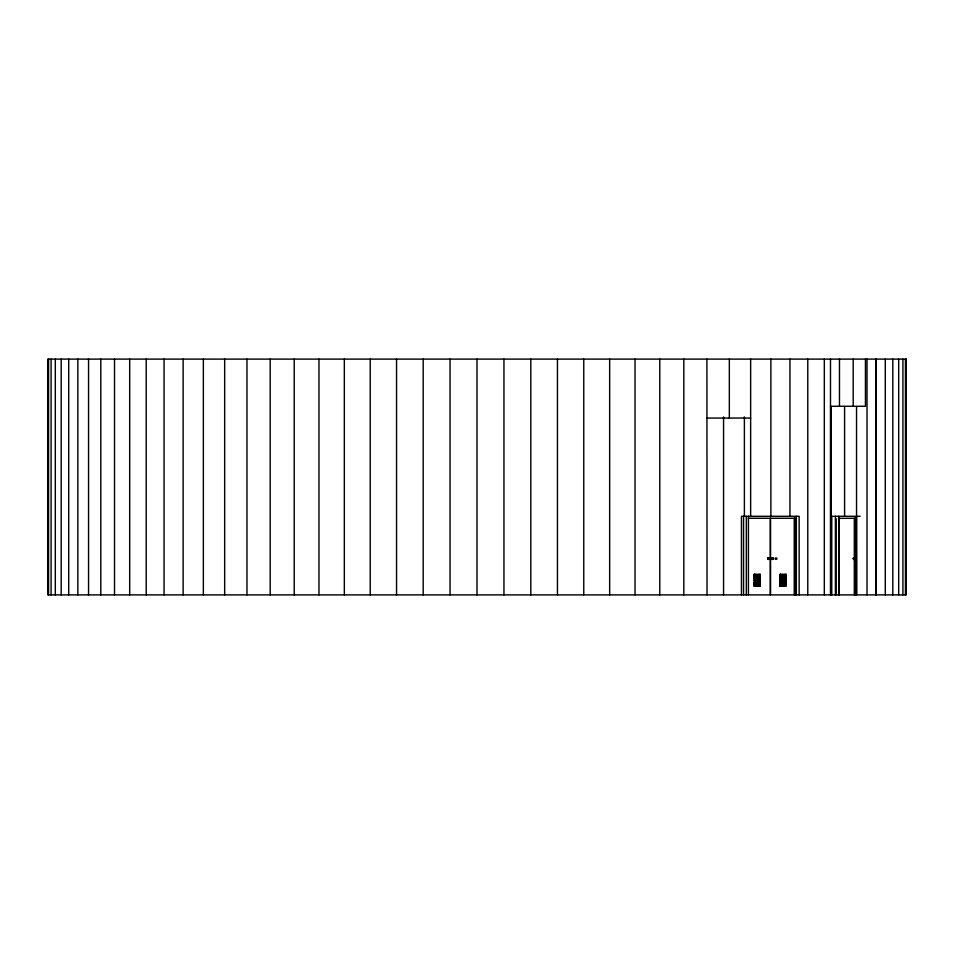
<?xml version="1.0" encoding="UTF-8"?>
<svg xmlns="http://www.w3.org/2000/svg" width="954" height="954" viewBox="0 0 954 954"><rect width="100%" height="100%" fill="white"/><g stroke="black" fill="none" stroke-linecap="round" stroke-linejoin="round"><path stroke-width="1.43" d="M754.745 586.042L754.745 574.26M759.622 580.151L759.622 586.042L760.314 585.529M759.622 578.088L760.314 574.511L754.042 575.143L759.622 575.143L760.314 574.26L754.042 574.26M760.314 574.63L760.314 586.042L754.042 586.042L760.314 585.41L754.042 585.935L754.745 585.41M770.379 594.891L770.379 518.356M855.142 594.891L855.142 518.356M768.34 558.472L768.829 559.092M772.883 558.913C772.716 557.053 771.977 560.07 773.134 558.591M853.758 559.271C854.462 555.502 852.948 561.751 853.448 557.899M768.161 558.591L768.22 558.376M773.229 558.853L772.466 559.509M854.057 558.949L854.021 558.317M853.353 558.042L853.663 559.533M853.842 559.116L853.591 558.245L854.045 558.937M768.03 558.042L767.934 559.092M772.323 557.875C770.975 560.618 774.886 558.412 772.299 557.792M853.532 558.305L853.747 559.068M754.745 574.511L754.042 575.035L759.622 575.143M754.042 578.088L760.314 577.552L754.042 578.196M754.745 578.541L754.042 579.066L760.314 578.541L754.745 578.661M754.042 580.056L760.314 579.519L754.042 580.151M754.745 575.608L754.042 576.025L760.314 575.489L754.042 576.133L760.314 575.489M754.042 581.034L760.314 580.497L759.622 581.034M754.745 576.586L754.042 577.003L760.314 576.466L754.042 577.11L760.314 576.466M754.042 582.012L760.314 581.475L759.622 582.012M754.745 582.584L754.042 582.989L760.314 582.465L754.042 583.097L760.314 582.465M754.745 584.54L754.042 584.957L760.314 584.42L754.042 585.064L760.314 584.42M760.314 583.443L754.042 584.087L760.314 583.443L754.745 583.562M780.527 574.511L779.835 575.035L786.096 574.63M780.527 575.489L779.835 576.025L786.096 575.489L779.835 576.133L786.096 575.608M780.527 576.466L779.835 577.003L786.096 576.466L779.835 577.11L786.096 576.586M779.835 578.088L786.096 577.552L779.835 578.196M785.404 575.035L786.096 574.511L779.835 575.143L785.404 575.035L785.404 578.088M779.835 580.056L786.096 579.519M779.835 581.034L780.527 580.497M779.835 582.012L780.527 581.475M780.527 582.465L779.835 582.989L786.096 582.465L779.835 583.097L786.096 582.584M780.527 583.443L779.835 583.979L786.096 583.562M780.527 584.42L779.835 584.957L786.096 584.42L779.835 585.064L786.096 584.54M780.527 585.41L779.835 585.935L786.096 585.41L779.835 586.042L786.096 586.042L786.096 574.26L779.835 574.26M779.835 580.151L786.096 579.638M785.404 581.141L786.096 580.616M785.404 582.119L786.096 581.594M786.096 585.529L785.404 586.042L785.404 580.151M767.982 557.899L769.067 558.436L768.292 559.533M830.481 406.273L865.445 406.273L865.445 359.109M706.914 418.055L750.643 418.055M860.15 516.293L831.757 516.293L831.757 594.891M748.33 518.26L795.648 518.26L795.648 594.891M838.423 518.356L856.024 518.26L856.024 594.891M775.137 558.173C777.629 556.897 777.558 560.439 775.089 559.092M786.096 578.541L779.835 579.066L786.096 578.661M754.745 580.616L760.314 580.497M754.745 581.594L760.314 581.475M772.8 557.792L771.869 558.412L772.478 559.473M772.776 557.875L773.086 558.627M768.9 558.042L767.851 558.042L768.03 559.271M905.453 359.109L905.453 594.891M902.913 359.109L902.913 594.891M898.692 359.109L898.692 594.891M892.813 359.109L892.813 594.891M885.288 359.109L885.288 594.891M876.154 359.109L876.154 594.891M875.951 359.109L875.951 594.891M867.019 359.109L867.019 594.891M856.549 406.571L856.549 594.891L856.489 516.293M854.319 518.26L854.319 594.891M853.198 359.109L853.198 406.273M844.588 406.571L844.588 516.293M839.472 359.109L839.472 406.273M839.27 518.26L839.27 594.891M838.816 516.293L838.816 594.891M836.121 518.749L836.121 594.891M835.406 516.293L835.406 594.891M831.172 406.571L831.172 594.891M830.481 359.109L830.481 594.891M824.316 359.109L824.316 594.891M807.776 359.109L807.776 594.891M799.154 594.891L799.154 516.293L741.449 516.293L741.449 594.891M796.34 516.293L796.34 594.891M794.694 518.356L794.694 594.891M794.253 518.26L794.253 594.891M789.948 359.109L789.948 516.293M782.781 580.056L782.781 585.994M780.527 574.26L780.527 586.042M770.88 359.109L770.88 516.293M770.462 518.356L770.462 594.891M750.643 359.109L750.643 516.293M748.425 516.293L748.425 594.891M746.326 516.293L746.326 594.891M744.382 416.946L744.382 516.293M743.548 516.293L743.548 594.891M729.333 359.109L729.333 418.055M723.561 416.946L723.561 594.891M706.914 359.109L707.033 594.891M683.815 359.109L683.815 594.891M659.786 359.109L659.786 594.891M635.03 359.109L635.03 594.891M609.666 359.109L609.666 594.891M583.765 359.109L583.765 594.891M557.446 359.109L557.446 594.891M530.806 359.109L530.806 594.891M503.95 359.109L503.95 594.891M477 359.109L477 594.891M450.049 359.109L450.049 594.891M423.194 359.109L423.194 594.891M396.554 359.109L396.554 594.891M370.235 359.109L370.235 594.891M344.334 359.109L344.334 594.891M318.97 359.109L318.97 594.891M294.214 359.109L294.214 594.891M270.185 359.109L270.185 594.891M246.967 359.109L246.967 594.891M224.667 359.109L224.667 594.891M203.357 359.109L203.357 594.891M183.12 359.109L183.12 594.891M164.052 359.109L164.052 594.891M146.224 359.109L146.224 594.891M129.684 359.109L129.684 594.891M114.528 359.109L114.528 594.891M100.802 359.109L100.802 594.891M88.555 359.109L88.555 594.891M77.846 359.109L77.846 594.891M68.712 359.109L68.712 594.891M61.187 359.109L61.187 594.891M55.308 359.109L55.308 594.891M51.087 359.109L51.087 594.891M48.547 359.109L48.547 594.891M786.096 580.497L779.835 581.141L786.096 580.497M786.096 581.475L779.835 582.119L786.096 581.475M786.096 583.443L779.835 583.979L786.096 583.443M906.3 359.109L47.7 359.109L47.7 594.891L906.3 594.891L906.3 359.109"/></g></svg>
